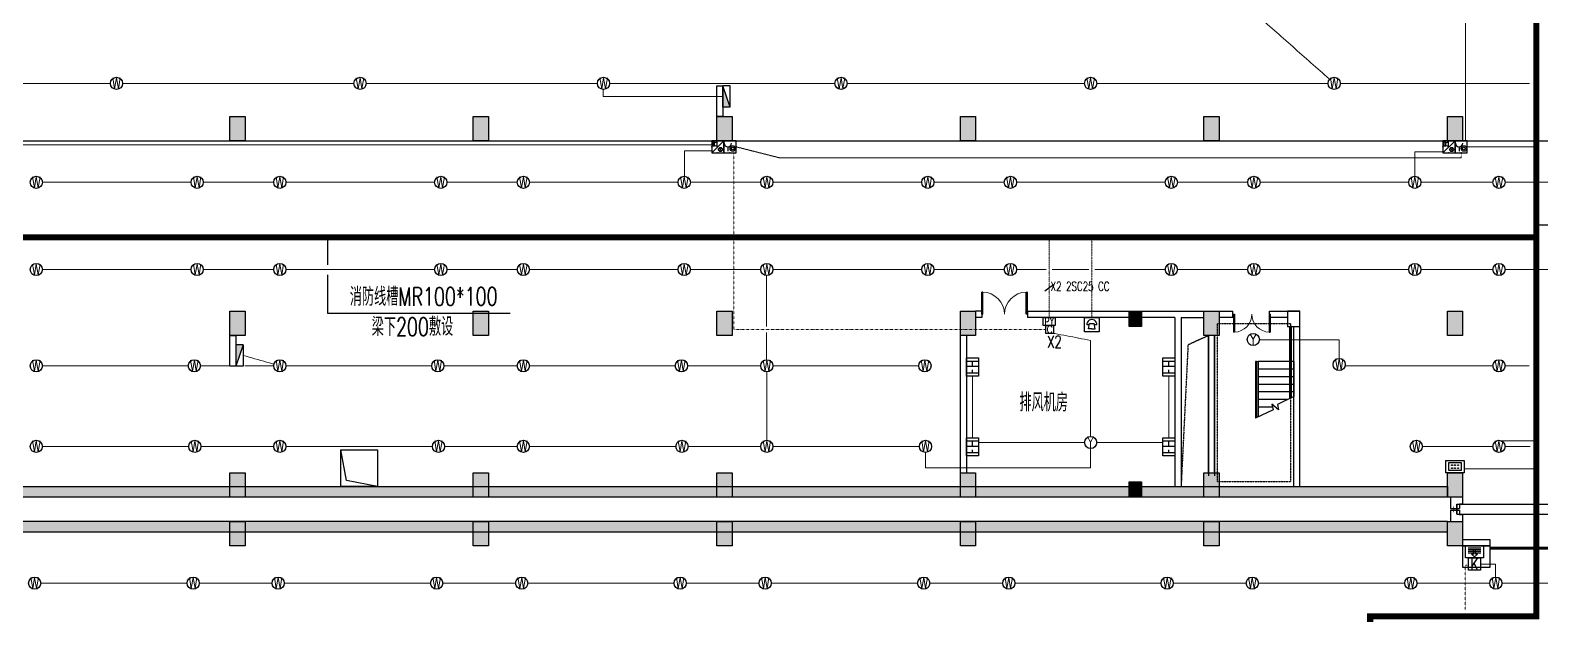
# Model space of a CAD drawing. Extents: x -1348811 to 123514, y -640545 to 749356.
# Drawn here: x -576874 to -527251, y -132124 to -112932 of the extents above; entities that cross this region are included whole.
import ezdxf
from ezdxf.enums import TextEntityAlignment as Align

# ---------------------------------------------------------------- set-up
doc = ezdxf.new("R2010")
doc.units = 0
doc.header["$LTSCALE"] = 10
doc.header["$MEASUREMENT"] = 0
for name, pattern in [('8.17_for siteplandwg$0$DASH', [0.35, 0.25, -0.1]), ('ACAD_ISO11W100', [33.5, 12, -3, 12, -3, 0.5, -3]), ('DASH', [0.35, 0.25, -0.1]), ('DASHDOT', [25.4, 12.7, -6.35, 0, -6.35]), ('DASHED', [0.75, 0.5, -0.25]), ('DIVIDE2', [0.625, 0.25, -0.125, 0, -0.125, 0, -0.125]), ('常规', [20, 10, 0, 10])]:
    doc.linetypes.add(name, pattern=pattern)
doc.layers.get('0').update_dxf_attribs({"linetype": 'CONTINUOUS'})
for name, color, linetype in [('COLU', 1, 'CONTINUOUS'), ('COLU_HATCH', 252, 'CONTINUOUS'), ('jlq', 1, 'CONTINUOUS'), ('JPS-WALL', 7, 'CONTINUOUS'), ('JPS-XHS', 7, 'CONTINUOUS'), ('PUB_HATCH', 9, 'CONTINUOUS'), ('RD-equip', 3, 'CONTINUOUS'), ('RD-Text', 4, 'CONTINUOUS'), ('STAIR', 9, 'CONTINUOUS'), ('STAIRS', 9, 'CONTINUOUS'), ('TEXT', 7, 'CONTINUOUS'), ('wall', 8, 'CONTINUOUS'), ('WINDOW', 4, 'CONTINUOUS'), ('大空间线缆层', 1, 'CONTINUOUS'), ('排水设施', 163, 'CONTINUOUS')]:
    doc.layers.add(name, color=color, linetype=linetype)
doc.layers.add('RD-Line', color=2, linetype='常规', lineweight=0)
doc.styles.add('_TEL_DIM', font='SIMPLEX', dxfattribs={"width": 0.8, "height": 3.5, "bigfont": 'HZTXT'})
doc.styles.add('FS1', font='txt4.shx', dxfattribs={"width": 0.8, "bigfont": 'fstxt.shx'})
doc.styles.add('FS2', font='tjromans.shx', dxfattribs={"width": 0.8, "bigfont": 'tjhztxt.shx'})
doc.styles.get("Standard").update_dxf_attribs({"font": 'GBENOR', "bigfont": 'GBCBIG'})
doc.linetypes.add('HD', pattern='A,3.5,-0.1,["HD",_TEL_DIM,S=0.07,R=0,X=0,Y=-0.1],-0.52', length=4.12)

# ---------------------------------------------------------------- blocks, each defined once
blk = doc.blocks.new('zw')
at = {"layer": 'COLU_HATCH'}
for points in [[(23950, -77200), (24450, -77200), (24450, -78000), (23950, -78000)], [(31950, -77200), (32450, -77200), (32450, -78000), (31950, -78000)], [(39950, -77200), (40450, -77200), (40450, -78000), (39950, -78000)], [(47950, -77200), (48450, -77200), (48450, -78000), (47950, -78000)], [(55950, -77200), (56450, -77200), (56450, -78000), (55950, -78000)], [(63950, -77200), (64450, -77200), (64450, -78000), (63950, -78000)], [(23950, -83600), (24450, -83600), (24450, -84400), (23950, -84400)], [(31950, -83600), (32450, -83600), (32450, -84400), (31950, -84400)], [(39950, -83600), (40450, -83600), (40450, -84400), (39950, -84400)], [(47950, -83600), (48450, -83600), (48450, -84400), (47950, -84400)], [(53500, -83600), (53900, -83600), (53900, -84100), (53500, -84100)], [(55950, -83600), (56450, -83600), (56450, -84400), (55950, -84400)], [(63950, -83600), (64450, -83600), (64450, -84400), (63950, -84400)], [(23950, -88900), (24450, -88900), (24450, -89700), (23950, -89700)], [(31950, -88900), (32450, -88900), (32450, -89700), (31950, -89700)], [(39950, -88900), (40450, -88900), (40450, -89700), (39950, -89700)], [(47950, -88900), (48450, -88900), (48450, -89700), (47950, -89700)], [(53500, -89200), (53900, -89200), (53900, -89700), (53500, -89700)], [(55950, -88900), (56450, -88900), (56450, -89700), (55950, -89700)], [(63950, -88900), (64450, -88900), (64450, -89700), (63950, -89700)], [(23950, -90500), (24450, -90500), (24450, -91300), (23950, -91300)], [(31950, -90500), (32450, -90500), (32450, -91300), (31950, -91300)], [(39950, -90500), (40450, -90500), (40450, -91300), (39950, -91300)], [(47950, -90500), (48450, -90500), (48450, -91300), (47950, -91300)], [(55950, -90500), (56450, -90500), (56450, -91300), (55950, -91300)], [(63950, -90500), (64450, -90500), (64450, -91300), (63950, -91300)]]:
    blk.add_hatch(color=256, dxfattribs=at).paths.add_polyline_path(points)
at = {"layer": 'COLU'}
for points in [[(23950, -77200), (24450, -77200), (24450, -78000), (23950, -78000)], [(31950, -77200), (32450, -77200), (32450, -78000), (31950, -78000)], [(39950, -77200), (40450, -77200), (40450, -78000), (39950, -78000)], [(47950, -77200), (48450, -77200), (48450, -78000), (47950, -78000)], [(55950, -77200), (56450, -77200), (56450, -78000), (55950, -78000)], [(63950, -77200), (64450, -77200), (64450, -78000), (63950, -78000)], [(23950, -83600), (24450, -83600), (24450, -84400), (23950, -84400)], [(31950, -83600), (32450, -83600), (32450, -84400), (31950, -84400)], [(39950, -83600), (40450, -83600), (40450, -84400), (39950, -84400)], [(47950, -83600), (48450, -83600), (48450, -84400), (47950, -84400)], [(53500, -83600), (53900, -83600), (53900, -84100), (53500, -84100)], [(55950, -83600), (56450, -83600), (56450, -84400), (55950, -84400)], [(63950, -83600), (64450, -83600), (64450, -84400), (63950, -84400)], [(23950, -88900), (24450, -88900), (24450, -89700), (23950, -89700)], [(31950, -88900), (32450, -88900), (32450, -89700), (31950, -89700)], [(39950, -88900), (40450, -88900), (40450, -89700), (39950, -89700)], [(47950, -88900), (48450, -88900), (48450, -89700), (47950, -89700)], [(53500, -89200), (53900, -89200), (53900, -89700), (53500, -89700)], [(55950, -88900), (56450, -88900), (56450, -89700), (55950, -89700)], [(63950, -88900), (64450, -88900), (64450, -89700), (63950, -89700)], [(23950, -90500), (24450, -90500), (24450, -91300), (23950, -91300)], [(31950, -90500), (32450, -90500), (32450, -91300), (31950, -91300)], [(39950, -90500), (40450, -90500), (40450, -91300), (39950, -91300)], [(47950, -90500), (48450, -90500), (48450, -91300), (47950, -91300)], [(55950, -90500), (56450, -90500), (56450, -91300), (55950, -91300)], [(63950, -90500), (64450, -90500), (64450, -91300), (63950, -91300)]]:
    blk.add_lwpolyline(points, close=True, dxfattribs=at)
blk = doc.blocks.new('jlqq')
at = {"layer": 'PUB_HATCH'}
for points in [[(1505, -76271), (1155, -76271), (1155, -96915), (65105, -96915), (65105, -96565), (1505, -96565)], [(65105, -97715), (1155, -97715), (1155, -103515), (1155, -140248), (1505, -140248), (1505, -98065), (65105, -98065)]]:
    blk.add_hatch(color=256, dxfattribs=at).paths.add_polyline_path(points)
at = {"layer": 'jlq'}
for p, q in [((1505, -96565), (65105, -96565)), ((65105, -96565), (65105, -96915)), ((65105, -96915), (1155, -96915)), ((65205, -96915), (65205, -97290)), ((65505, -97140), (65605, -97140)), ((65505, -97140), (65505, -97290)), ((65605, -96915), (65605, -97140)), ((65105, -97715), (1155, -97715)), ((65105, -98065), (65105, -97715)), ((65205, -97290), (65505, -97290)), ((65205, -97340), (65505, -97340)), ((65205, -97340), (65205, -97715)), ((65505, -97340), (65505, -97490)), ((65505, -97490), (65605, -97490)), ((65605, -97490), (65605, -97715)), ((65105, -98065), (1505, -98065))]:
    blk.add_line(p, q, dxfattribs=at)
blk = doc.blocks.new('A$C00D673E7')
at = {"layer": '排水设施'}
blk.add_lwpolyline([(0, 0), (1200, 0), (1200, 1200), (0, 1200)], close=True, dxfattribs=at)
blk.add_lwpolyline([(1200, 1200), (189, 1005), (0, 0)], dxfattribs=at)
blk = doc.blocks.new('$DorLib2D$00000002')
for p, q in [((-0.5, 0), (-0.5, 0.4875)), ((-0.475, 0.4875), (-0.5, 0.4875)), ((-0.475, 0), (-0.475, 0.4875)), ((0.475, 0), (0.475, 0.4875)), ((0.475, 0.4875), (0.5, 0.4875)), ((0.5, 0), (0.5, 0.4875)), ((-0.5, 0), (-0.475, 0)), ((0.5, 0), (0.475, 0))]:
    blk.add_line(p, q)
at = {"lineweight": 13}
for centre, start, end in [((-0.4875, 0), 0, 88.53072), ((0.4875, 0), 91.46928, 180)]:
    blk.add_arc(centre, 0.4875, start, end, dxfattribs=at)
blk = doc.blocks.new('WG')
at = {"layer": 'RD-equip'}
blk.add_circle((0, 0), 200, dxfattribs=at)
at = {"layer": 'RD-equip', "color": 4, "style": 'FS1', "width": 0.8}
blk.add_attdef('消防', text='', height=360, dxfattribs=at).set_placement((0, 0), align=Align.MIDDLE)
blk = doc.blocks.new('WWWW')
at = {"layer": 'RD-equip'}
blk.add_blockref('WG', (0, 0), dxfattribs=at).add_auto_attribs({'消防': 'W'})
blk = doc.blocks.new('FHJL')
at = {"layer": 'RD-equip', "color": 4}
for p, q in [((-212, 331), (210, 331)), ((-212, 274), (210, 274)), ((-212, 221), (210, 221)), ((-212, 168), (210, 168)), ((-97, 120), (-31, 120)), ((0, 43), (-97, 120)), ((-31, 120), (-31, 293)), ((0, 43), (97, 120)), ((31, 120), (31, 293)), ((97, 120), (31, 120))]:
    blk.add_line(p, q, dxfattribs=at)
at = {"layer": 'RD-equip'}
blk.add_lwpolyline([(300, 400), (300, 0), (-300, 0), (-300, 400)], close=True, dxfattribs=at)
blk = doc.blocks.new('daadfadada')
at = {"layer": 'RD-equip'}
blk.add_lwpolyline([(-300, 600), (300, 600), (300, 0), (-300, 0)], close=True, dxfattribs=at)
at = {"layer": 'RD-equip', "color": 4, "style": 'FS1', "width": 0.8}
blk.add_attdef('M', text='', height=600, dxfattribs=at).set_placement((0, 300), align=Align.MIDDLE)
blk = doc.blocks.new('yy')
at = {"layer": 'RD-equip'}
blk.add_circle((0, 0), 200, dxfattribs=at)
at = {"layer": 'RD-equip', "color": 4, "style": 'FS1', "width": 0.8}
blk.add_attdef('Y', text='', height=360, dxfattribs=at).set_placement((0, 0), align=Align.MIDDLE)
blk = doc.blocks.new('YYYY')
at = {"layer": 'RD-equip'}
blk.add_blockref('yy', (0, 0), dxfattribs=at).add_auto_attribs({'Y': 'Y'})
blk = doc.blocks.new('KZMK')
at = {"layer": 'RD-equip'}
blk.add_lwpolyline([(-200, 400), (200, 400), (200, 0), (-200, 0)], close=True, dxfattribs=at)
at = {"layer": 'RD-equip', "color": 4, "style": 'FS1', "width": 0.8}
blk.add_attdef('C', text='', height=400, dxfattribs=at).set_placement((0, 200), align=Align.MIDDLE)
blk = doc.blocks.new('$equip$00001636')
for p, q in [((0.5, 0), (-0.5, 0)), ((0.5, 0), (-0.5, -1)), ((-0.5, 0), (-0.5, -1)), ((0.5, -1), (0.5, 0)), ((-0.5, -1), (0.5, -1)), ((-0.42, -0.13, 0), (-0.42, -0.43, 0)), ((-0.27, -0.13, 0), (-0.42, -0.13, 0)), ((-0.42, -0.43, 0), (-0.27, -0.43, 0)), ((-0.27, -0.18, 0), (-0.07, -0.08, 0)), ((-0.27, -0.43, 0), (-0.27, -0.13, 0)), ((-0.07, -0.48, 0), (-0.27, -0.38, 0)), ((-0.07, -0.08, 0), (-0.07, -0.48, 0)), ((0.11, -0.6), (0.34, -0.84)), ((0.11, -0.84), (0.34, -0.6))]:
    blk.add_line(p, q)
blk.add_circle((0.22, -0.72), 0.169)
for p in [(0, 0), (-0.5, -0.5), (0, -1), (0.5, -0.5)]:
    blk.add_point(p)
at = {"flags": 9}
blk.add_attdef('A', (0, 0), '', height=0.00002, dxfattribs=at)
blk.add_attdef('B', text='', height=0.4, dxfattribs=at).set_placement((0.88, -0.7), align=Align.MIDDLE_CENTER)
blk = doc.blocks.new('$equip$00001630')
for p, q in [((-0.5, 0), (-0.5, -1)), ((0.5, 0), (-0.5, 0)), ((0.5, -1), (0.5, 0)), ((-0.5, -1), (0.5, -1)), ((-0.17, -0.5), (-0.17, -0.85))]:
    blk.add_line(p, q)
for radius in [0.226, 0.113]:
    blk.add_circle((0.23, -0.64), radius)
blk.add_arc((-0.17, -0.2), 0.3, 180, 0)
for p in [(0, 0), (-0.5, -0.5), (0, -1), (0.5, -0.5)]:
    blk.add_point(p)
at = {"flags": 9}
blk.add_attdef('A', (0, 0), '', height=0.00002, dxfattribs=at)
blk.add_attdef('B', text='', height=0.4, dxfattribs=at).set_placement((0.88, -0.7), align=Align.MIDDLE_CENTER)
blk = doc.blocks.new('DXHS')
at = {"layer": 'JPS-XHS'}
blk.add_hatch(color=256, dxfattribs=at).paths.add_polyline_path([(-350, 240), (-350, 0), (350, 0)])
at = {"layer": 'JPS-XHS', "linetype": 'Continuous'}
for p, q in [((-350, 240), (-350, 0)), ((-350, 240), (350, 240)), ((-350, 0), (350, 0)), ((350, 240), (350, 0))]:
    blk.add_line(p, q, dxfattribs=at)
at = {"layer": 'JPS-XHS'}
blk.add_line((-350, 240), (350, 0), dxfattribs=at)
blk = doc.blocks.new('adfarq2daasdfwqdf')
at = {"color": 4}
for p, q in [((-73, 0), (-139, 0)), ((-94, -112), (-67, 29)), ((-67, 29), (62, 29)), ((94, -112), (62, 29)), ((139, 0), (71, 0)), ((0, -112), (-94, -112)), ((0, -112), (94, -112))]:
    blk.add_line(p, q, dxfattribs=at)
blk.add_ellipse((0, 0), major_axis=(98.3, 98.3), ratio=1, start_param=5.497787, end_param=8.63938, dxfattribs=at)
at = {"layer": 'RD-equip'}
blk.add_lwpolyline([(-201, 200), (199, 200), (199, -200), (-201, -200)], close=True, dxfattribs=at)
blk = doc.blocks.new('dafsdgdgdfgh')
at = {"layer": 'RD-equip'}
blk.add_lwpolyline([(300, 400), (300, 0), (-300, 0), (-300, 400)], close=True, dxfattribs=at)
at = {"layer": 'RD-Text'}
for points in [[(200, 333), (200, 67), (-200, 67), (-200, 333)], [(-113, 257), (-87, 257), (-87, 237), (-113, 237)], [(-113, 163), (-87, 163), (-87, 143), (-113, 143)], [(-13, 257), (13, 257), (13, 237), (-13, 237)], [(-13, 163), (13, 163), (13, 143), (-13, 143)], [(87, 257), (113, 257), (113, 237), (87, 237)], [(87, 163), (113, 163), (113, 143), (87, 143)]]:
    blk.add_lwpolyline(points, close=True, dxfattribs=at)

msp = doc.modelspace()

# ---------------------------------------------------------------- linework, layer by layer
at = {"linetype": 'DASH'}
msp.add_lwpolyline([(-537867.7, -122559.4), (-535467.7, -122559.4), (-535467.7, -127759.4), (-537867.7, -127759.4)], close=True, dxfattribs=at)
at = {"layer": 'COLU'}
msp.add_lwpolyline([(-535567.7, -122659.4), (-535167.7, -122659.4), (-535167.7, -122159.4), (-535567.7, -122159.4)], close=True, dxfattribs=at)
at = {"layer": 'JPS-WALL'}
for points in [[(-554117.7, -114759.4), (-554117.7, -115759.4), (-554317.7, -115759.4), (-554317.7, -114759.4)], [(-570117.7, -122959.4), (-570117.7, -123959.4), (-570317.7, -123959.4), (-570317.7, -122959.4)]]:
    msp.add_lwpolyline(points, close=True, dxfattribs=at)
at = {"layer": 'RD-equip'}
for points in [[(-543602.9, -122359.4), (-543203.2, -122359.4), (-543203.2, -122626.1), (-543602.9, -122626.1)], [(-546117.7, -124287), (-546117.7, -123687.4), (-545717.7, -123687.4), (-545717.7, -124287)], [(-539667.7, -124287), (-539667.7, -123687.4), (-539267.7, -123687.4), (-539267.7, -124287)], [(-546117.7, -126910.4), (-546117.7, -126310.9), (-545717.7, -126310.9), (-545717.7, -126910.4)], [(-539667.7, -126910.4), (-539667.7, -126310.9), (-539267.7, -126310.9), (-539267.7, -126910.4)]]:
    msp.add_lwpolyline(points, close=True, dxfattribs=at)
at = {"layer": 'RD-Line', "color": 1, "linetype": 'ACAD_ISO11W100', "ltscale": 0.05}
for p, q in [((-529722.7, -116559.4), (-529722.7, -96759.4)), ((-554486.7, -116694.7), (-577667.7, -116694.7)), ((-552268, -117118.1), (-553686.8, -116759.4)), ((-529667.7, -116759.4), (-527399, -116759.4)), ((-529867.7, -117118.1), (-552268, -117118.1))]:
    msp.add_line(p, q, dxfattribs=at)
at = {"layer": 'RD-Line'}
for p, q in [((-536524.4, -112474.4), (-534188.5, -114543.7)), ((-574238.8, -114676.4), (-581788.8, -114676.4)), ((-566238.8, -114676.4), (-573838.8, -114676.4)), ((-558238.8, -114676.4), (-565838.8, -114676.4)), ((-558048.6, -114876.1), (-558048.6, -115109.4)), ((-554117.7, -115109.4), (-558048.6, -115109.4)), ((-550438.8, -114676.4), (-557838.8, -114676.4)), ((-542238.8, -114676.4), (-550038.8, -114676.4)), ((-534238.8, -114676.4), (-541838.8, -114676.4)), ((-527621.1, -114676.4), (-533838.8, -114676.4)), ((-554486.7, -116896.6), (-555385.8, -116896.6)), ((-555385.8, -117725), (-555385.8, -116896.6)), ((-530467.6, -116926.6), (-531384.6, -116926.6)), ((-531384.6, -117725.1), (-531384.6, -116926.6)), ((-576474.1, -117925), (-571588.3, -117925)), ((-571188.3, -117925), (-568874.1, -117925)), ((-568474.1, -117925), (-563588.3, -117925)), ((-563188.3, -117925), (-560874.1, -117925)), ((-560474.1, -117925), (-555588.3, -117925)), ((-555188.3, -117925), (-552874.1, -117925)), ((-552474.1, -117925), (-547588.3, -117925)), ((-547188.3, -117925), (-544874.1, -117925)), ((-544474.1, -117925), (-539588.3, -117925)), ((-539188.3, -117925), (-536874.1, -117925)), ((-536474.1, -117925), (-533075, -117925)), ((-533075, -117925), (-531588.3, -117925)), ((-531188.3, -117925), (-530065.6, -117925)), ((-530065.6, -117925), (-528824.1, -117925)), ((-528424.1, -117925), (-523538.3, -117925)), ((-571588.3, -120788.2), (-576474.1, -120788.2)), ((-568874.1, -120788.2), (-571188.3, -120788.2)), ((-563588.3, -120788.2), (-568474.1, -120788.2)), ((-560874.1, -120788.2), (-563188.3, -120788.2)), ((-555588.3, -120788.2), (-560474.1, -120788.2)), ((-552874.1, -120788.2), (-555188.3, -120788.2)), ((-552687.8, -122656.3), (-552687.8, -120987.8)), ((-547588.3, -120788.2), (-552474.1, -120788.2)), ((-544874.1, -120788.2), (-547188.3, -120788.2)), ((-543503.1, -120788.2), (-544474.1, -120788.2)), ((-542100.9, -120788.2), (-543303.1, -120788.2)), ((-539588.3, -120788.2), (-541900.9, -120788.2)), ((-536874.1, -120788.2), (-539188.3, -120788.2)), ((-531588.3, -120788.2), (-536474.1, -120788.2)), ((-530065.6, -120788.2), (-531188.3, -120788.2)), ((-528824.1, -120788.2), (-530065.6, -120788.2)), ((-523538.3, -120788.2), (-528424.1, -120788.2)), ((-552687.8, -123750.2), (-552687.8, -122856.3)), ((-542038.4, -123114.5), (-543254.2, -122886.5)), ((-542038.4, -126266.8), (-542038.4, -123114.5)), ((-536495.9, -123098.4), (-533875.1, -123098.4)), ((-533875.1, -123705), (-533875.1, -123098.4)), ((-576474.1, -123949.7), (-571682.5, -123949.7)), ((-571282.5, -123949.7), (-570158.3, -123949.7)), ((-569877.7, -123609.4), (-568866.6, -123895.3)), ((-569818.9, -123949.7), (-568874.1, -123949.7)), ((-568474.1, -123949.7), (-563682.5, -123949.7)), ((-563282.5, -123949.7), (-560874.1, -123949.7)), ((-560474.1, -123949.7), (-555682.5, -123949.7)), ((-555282.5, -123949.7), (-552874.1, -123949.7)), ((-552474.1, -123949.7), (-547682.5, -123949.7)), ((-533677, -123949.7), (-533080.1, -123949.7)), ((-533080.1, -123949.7), (-530065.6, -123949.7)), ((-530065.6, -123949.7), (-528824.1, -123949.7)), ((-528424.1, -123949.7), (-527636.7, -123949.7)), ((-552674.3, -126395), (-552674.3, -124149.7)), ((-545917.7, -126310.9), (-545917.7, -124287)), ((-539467.7, -126310.9), (-539467.7, -124287)), ((-542238.4, -126466.8), (-545717.7, -126466.8)), ((-541838.4, -126466.8), (-539667.7, -126466.8)), ((-528550.2, -126409.2), (-527399, -126409.2)), ((-576474.1, -126595), (-571664, -126595)), ((-571264, -126595), (-568874.1, -126595)), ((-568474.1, -126595), (-563664, -126595)), ((-563264, -126595), (-560874.1, -126595)), ((-560474.1, -126595), (-555664, -126595)), ((-555264, -126595), (-552874.1, -126595)), ((-552474.1, -126595), (-547664, -126595)), ((-547466.7, -126795), (-547466.7, -127294.4)), ((-542040.3, -126666.8), (-542040.3, -127294.4)), ((-530065.6, -126595), (-531139.3, -126595)), ((-528824.1, -126595), (-530065.6, -126595)), ((-527603.3, -126595), (-528424.1, -126595)), ((-547466.7, -127294.4), (-542040.3, -127294.4)), ((-529229.5, -130459.4), (-528737.4, -130459.4)), ((-528737.4, -130885), (-528737.4, -130459.4)), ((-576528.1, -131084.8), (-571722.1, -131084.8)), ((-571322.1, -131084.8), (-568928.1, -131084.8)), ((-568528.1, -131084.8), (-563722.1, -131084.8)), ((-563322.1, -131084.8), (-560928.1, -131084.8)), ((-560528.1, -131084.8), (-555722.1, -131084.8)), ((-555322.1, -131084.8), (-552928.1, -131084.8)), ((-552528.1, -131084.8), (-547722.1, -131084.8)), ((-547322.1, -131084.8), (-544928.1, -131084.8)), ((-544528.1, -131084.8), (-539722.1, -131084.8)), ((-539322.1, -131084.8), (-536928.1, -131084.8)), ((-536528.1, -131084.8), (-533122.2, -131084.8)), ((-533122.2, -131084.8), (-531722.1, -131084.8)), ((-531322.1, -131084.8), (-529631, -131084.8)), ((-529631, -131084.8), (-528928.1, -131084.8)), ((-528528.1, -131084.8), (-527672.7, -131084.8)), ((-527672.7, -131084.8), (-526296.5, -131084.8))]:
    msp.add_line(p, q, dxfattribs=at)
at = {"layer": 'RD-Line', "color": 1, "linetype": 'DASHDOT', "ltscale": 0.04}
for p, q in [((-553761.8, -116959.4), (-553761.8, -122756.3)), ((-529867.7, -116959.4), (-529867.7, -117118.1)), ((-543514.6, -122756.3), (-553761.8, -122756.3)), ((-529731, -131946.4), (-529731, -130500.5))]:
    msp.add_line(p, q, dxfattribs=at)
at = {"layer": 'RD-Line', "color": 1, "linetype": 'DIVIDE2', "ltscale": 1.2}
msp.add_line((-543403.1, -122359.4), (-543403.1, -119733.3), dxfattribs=at)
at = {"layer": 'RD-Line', "linetype": '8.17_for siteplandwg$0$DASH'}
msp.add_line((-542000.9, -119733.3), (-542000.9, -122359.4), dxfattribs=at)
at = {"layer": 'RD-Line', "linetype": 'HD', "ltscale": 0.4}
msp.add_line((-529767.7, -127329.4), (-527399, -127329.4), dxfattribs=at)
at = {"layer": 'RD-Line', "color": 1, "linetype": 'DASHDOT', "ltscale": 0.05}
msp.add_line((-529629.5, -130500.5), (-529731, -130500.5), dxfattribs=at)
at = {"layer": 'RD-Line', "linetype": 'DASHED', "ltscale": 0.8, "const_width": 200}
for points in [[(-593371.5, -237095.8), (-593371.5, -219010.5), (-532856, -219010.5), (-532856, -132177.4), (-527399, -132177.4), (-527399, -22477.7)], [(-527399, -119733.3), (-585166.4, -119733.3)]]:
    msp.add_lwpolyline(points, dxfattribs=at)
at = {"layer": 'RD-Text'}
for p, q in [((-527412.8, -119316.4), (-521475.4, -119316.4)), ((-567104.4, -119733.3), (-567104.4, -120634.3)), ((-567104.4, -120959.9), (-567104.4, -122217.7)), ((-543262.6, -121291.7), (-543543.5, -121498.3)), ((-567104.4, -122217.7), (-561108.5, -122217.7))]:
    msp.add_line(p, q, dxfattribs=at)
at = {"layer": 'STAIR'}
for p, q in [((-585817.7, -116559.4), (-511752, -116559.4)), ((-535492.7, -125016), (-535492.7, -122659.4)), ((-535442.7, -124991), (-535442.7, -122659.4)), ((-536617.7, -123809.4), (-536617.7, -125665.3)), ((-536592.7, -123809.4), (-536617.7, -123809.4)), ((-536592.7, -123809.4), (-536532.7, -123809.4)), ((-536592.7, -123809.4), (-536592.7, -125653.9)), ((-535492.7, -123809.4), (-536532.7, -123809.4)), ((-536532.7, -123809.4), (-536532.7, -125626.4)), ((-535367.7, -123809.4), (-535442.7, -123809.4)), ((-535367.7, -123809.4), (-535367.7, -124953.5)), ((-536592.7, -124059.4), (-536617.7, -124059.4)), ((-536592.7, -124309.4), (-536617.7, -124309.4)), ((-535492.7, -124059.4), (-536532.7, -124059.4)), ((-535492.7, -124309.4), (-536532.7, -124309.4)), ((-535367.7, -124059.4), (-535442.7, -124059.4)), ((-535367.7, -124309.4), (-535442.7, -124309.4)), ((-536592.7, -124559.4), (-536617.7, -124559.4)), ((-536592.7, -124809.4), (-536617.7, -124809.4)), ((-535492.7, -124559.4), (-536532.7, -124559.4)), ((-535492.7, -124809.4), (-536532.7, -124809.4)), ((-535367.7, -124953.5), (-535897.7, -125218.5)), ((-535367.7, -124559.4), (-535442.7, -124559.4)), ((-535367.7, -124809.4), (-535442.7, -124809.4)), ((-536592.7, -125059.4), (-536617.7, -125059.4)), ((-536592.7, -125309.4), (-536617.7, -125309.4)), ((-536044.8, -125391.4), (-536617.7, -125665.3)), ((-535579.5, -125059.4), (-536532.7, -125059.4)), ((-536061.6, -125309.4), (-536532.7, -125309.4)), ((-535861.9, -125393.4), (-536082.2, -125208.4)), ((-536082.2, -125208.4), (-536044.8, -125391.4)), ((-535897.7, -125218.5), (-535861.9, -125393.4))]:
    msp.add_line(p, q, dxfattribs=at)
at = {"layer": 'STAIRS'}
for p, q in [((-530007.7, -128494.4, 0), (-529992.7, -128494.4, 0)), ((-530007.7, -128824.4, 0), (-530007.7, -128494.4, 0)), ((-529992.7, -128494.4, 0), (-522127.6, -128494.4, 0)), ((-529992.7, -128824.4, 0), (-529992.7, -128494.4, 0)), ((-530007.7, -128824.4, 0), (-529992.7, -128824.4, 0)), ((-529992.7, -128824.4, 0), (-522127.6, -128824.4, 0))]:
    msp.add_line(p, q, dxfattribs=at)
at = {"layer": 'STAIRS', "linetype": 'DASH'}
msp.add_lwpolyline([(-538167.7, -122959.4), (-538839.5, -123263.5), (-539067.7, -127909.4)], dxfattribs=at)
at = {"layer": 'STAIRS', "const_width": 30, "elevation": 0}
msp.add_lwpolyline([(-530122.7, -128559.4), (-530122.7, -128759.4)], dxfattribs=at)
at = {"layer": 'STAIRS'}
msp.add_lwpolyline([(-529817.7, -130559.4), (-528917.7, -130559.4), (-528917.7, -129859.4), (-529817.7, -129859.4)], close=True, dxfattribs=at)
at = {"layer": 'wall', "linetype": 'ByBlock'}
for p, q in [((-545617.7, -122159.4), (-545817.7, -122159.4)), ((-545617.7, -122359.4), (-545817.7, -122359.4)), ((-545617.7, -122159.4), (-545617.7, -122359.4)), ((-544117.7, -122159.4), (-538317.7, -122159.4)), ((-544117.7, -122159.4), (-544117.7, -122359.4)), ((-539267.7, -122359.4), (-544117.7, -122359.4)), ((-539267.7, -122359.4), (-539267.7, -127909.4)), ((-539067.7, -122359.4), (-539067.7, -127909.4)), ((-539067.7, -122359.4), (-538317.7, -122359.4)), ((-537817.7, -122159.4), (-537367.7, -122159.4)), ((-537367.7, -122359.4), (-537817.7, -122359.4)), ((-537367.7, -122359.4), (-537367.7, -122159.4)), ((-536167.7, -122359.4), (-536167.7, -122159.4)), ((-536167.7, -122159.4), (-535167.7, -122159.4)), ((-535567.7, -122359.4), (-536167.7, -122359.4)), ((-535167.7, -127909.4), (-535167.7, -122159.4)), ((-546317.7, -127459.4), (-546317.7, -122959.4)), ((-546117.7, -122959.4), (-546117.7, -127459.4)), ((-538167.7, -122959.4), (-538167.7, -127559.4)), ((-538167.7, -127459.4), (-538167.7, -122959.4)), ((-537967.7, -122959.4), (-537967.7, -127559.4)), ((-537967.7, -127459.4), (-537967.7, -122959.4)), ((-535367.7, -127909.4), (-535367.7, -122659.4)), ((-528917.7, -129659.4), (-529817.7, -129659.4)), ((-529817.7, -129859.4), (-528917.7, -129859.4)), ((-528917.7, -129859.4), (-528917.7, -129659.4))]:
    msp.add_line(p, q, dxfattribs=at)
at = {"layer": 'WINDOW', "linetype": 'DASH', "ltscale": 2, "const_width": 100}
msp.add_lwpolyline([(-523217.7, -129940.1), (-528917.7, -129940.1)], dxfattribs=at)

# ---------------------------------------------------------------- block references
at = {"xscale": 0.9999, "yscale": 0.9999, "zscale": 0.9999}
msp.add_blockref('dafsdgdgdfgh', (-530067.7, -127459.4), dxfattribs=at)
at = {"layer": 'COLU'}
msp.add_blockref('zw', (-594267.7, -38559.4), dxfattribs=at)
at = {"layer": 'jlq'}
msp.add_blockref('jlqq', (-595422.9, -31344.6), dxfattribs=at)
at = {"layer": 'JPS-XHS', "xscale": -1, "rotation": 270}
msp.add_blockref('DXHS', (-554117.7, -115109.4), dxfattribs=at)
at = {"layer": 'JPS-XHS', "rotation": 270}
msp.add_blockref('DXHS', (-570117.7, -123609.4), dxfattribs=at)
at = {"layer": 'RD-equip'}
for name, p in [('WWWW', (-574038.8, -114676.4)), ('WWWW', (-566038.8, -114676.4)), ('WWWW', (-558038.8, -114676.4)), ('WWWW', (-550238.8, -114676.4)), ('WWWW', (-542038.8, -114676.4)), ('WWWW', (-534038.8, -114676.4)), ('WWWW', (-576674.1, -117925)), ('WWWW', (-571388.3, -117925)), ('WWWW', (-568674.1, -117925)), ('WWWW', (-563388.3, -117925)), ('WWWW', (-560674.1, -117925)), ('WWWW', (-555388.3, -117925)), ('WWWW', (-552674.1, -117925)), ('WWWW', (-547388.3, -117925)), ('WWWW', (-544674.1, -117925)), ('WWWW', (-539388.3, -117925)), ('WWWW', (-536674.1, -117925)), ('WWWW', (-531388.3, -117925)), ('WWWW', (-528624.1, -117925)), ('WWWW', (-576674.1, -120788.2)), ('WWWW', (-571388.3, -120788.2)), ('WWWW', (-568674.1, -120788.2)), ('WWWW', (-563388.3, -120788.2)), ('WWWW', (-560674.1, -120788.2)), ('WWWW', (-555388.3, -120788.2)), ('WWWW', (-552674.1, -120788.2)), ('WWWW', (-547388.3, -120788.2)), ('WWWW', (-544674.1, -120788.2)), ('WWWW', (-539388.3, -120788.2)), ('WWWW', (-536674.1, -120788.2)), ('WWWW', (-531388.3, -120788.2)), ('WWWW', (-528624.1, -120788.2)), ('YYYY', (-536695.7, -123088.1)), ('WWWW', (-576674.1, -123949.7)), ('WWWW', (-571482.5, -123949.7)), ('WWWW', (-568674.1, -123949.7)), ('WWWW', (-563482.5, -123949.7)), ('WWWW', (-560674.1, -123949.7)), ('WWWW', (-555482.5, -123949.7)), ('WWWW', (-552674.1, -123949.7)), ('WWWW', (-547482.5, -123949.7)), ('WWWW', (-533871.9, -123904.9)), ('WWWW', (-528624.1, -123949.7)), ('WWWW', (-576674.1, -126595)), ('WWWW', (-571464, -126595)), ('WWWW', (-568674.1, -126595)), ('WWWW', (-563464, -126595)), ('WWWW', (-560674.1, -126595)), ('WWWW', (-555464, -126595)), ('WWWW', (-552674.1, -126595)), ('WWWW', (-547464, -126595)), ('YYYY', (-542038.4, -126466.8)), ('WWWW', (-531339.3, -126595)), ('WWWW', (-528624.1, -126595)), ('WWWW', (-576728.1, -131084.8)), ('WWWW', (-571522.1, -131084.8)), ('WWWW', (-568728.1, -131084.8)), ('WWWW', (-563522.1, -131084.8)), ('WWWW', (-560728.1, -131084.8)), ('WWWW', (-555522.1, -131084.8)), ('WWWW', (-552728.1, -131084.8)), ('WWWW', (-547522.1, -131084.8)), ('WWWW', (-544728.1, -131084.8)), ('WWWW', (-539522.1, -131084.8)), ('WWWW', (-536728.1, -131084.8)), ('WWWW', (-531522.1, -131084.8)), ('WWWW', (-528728.1, -131084.8))]:
    msp.add_blockref(name, p, dxfattribs=at)
for name, p, xscale, yscale, zscale in [('$equip$00001636', (-554286.7, -116559.4), 399.9743999999482, 399.9743999999482, 399.9744), ('$equip$00001630', (-553886.8, -116559.4), 399.9743999999482, 399.9743999999482, 399.9744000000001), ('$equip$00001636', (-530267.6, -116559.4), 399.9743999999482, 399.9743999999482, 399.9744), ('$equip$00001630', (-529867.7, -116559.4), 399.9743999999482, 399.9743999999482, 399.9744000000001), ('FHJL', (-529429.5, -130259.4), 1.000005000270903, 1.000005000038072, 1.000005)]:
    msp.add_blockref(name, p, dxfattribs=dict(at, xscale=xscale, yscale=yscale, zscale=zscale))
for name, p, xscale, yscale, zscale, values in [('KZMK', (-543384.4, -122886.5), 0.6510000000707805, 0.6509999999543652, 0.6509999999999999, {'C': 'C'}), ('daadfadada', (-529429.5, -130659.4), 0.6666700001806021, 0.6666699999477714, 0.66667, {'M': 'K'})]:
    msp.add_blockref(name, p, dxfattribs=dict(at, xscale=xscale, yscale=yscale, zscale=zscale)).add_auto_attribs(values)
at = {"layer": 'WINDOW', "linetype": 'ByBlock', "xscale": -1500, "yscale": 1500, "zscale": 1500}
msp.add_blockref('$DorLib2D$00000002', (-544867.7, -122258.3), dxfattribs=at)
at = {"layer": 'WINDOW', "linetype": 'ByBlock', "xscale": 1200, "yscale": 1200, "zscale": 1200, "rotation": 180}
msp.add_blockref('$DorLib2D$00000002', (-536742.7, -122259.4), dxfattribs=at)
at = {"layer": '大空间线缆层', "linetype": '常规', "xscale": 1.200000000000058, "yscale": 1.199999999953434, "zscale": 1.2, "rotation": 0.03429375488022728}
msp.add_blockref('adfarq2daasdfwqdf', (-541999.5, -122599.4), dxfattribs=at)
at = {"layer": '排水设施', "xscale": -1, "rotation": 180}
msp.add_blockref('A$C00D673E7', (-566667.7, -126709.4), dxfattribs=at)

# ---------------------------------------------------------------- texts
at = {"layer": 'RD-equip', "color": 4, "style": 'FS1', "width": 0.7}
msp.add_attdef('PY', text='FHF', height=266.68, dxfattribs=at).set_placement((-543401.1, -122495.5), align=Align.MIDDLE)
for p in [(-545913.5, -123984.3), (-539463.5, -123984.3), (-545913.5, -126607.8), (-539463.5, -126607.8)]:
    msp.add_attdef('FH', text='FHF', height=400, rotation=90, dxfattribs=at).set_placement(p, align=Align.MIDDLE)
at = {"layer": 'RD-Text', "style": 'FS2', "width": 0.7}
for s, p in [('消防线槽MR100*100', (-566375, -121981.7)), ('梁下200敷设', (-565654, -122970.4))]:
    msp.add_text(s, height=600, rotation=0.16112, dxfattribs=at).set_placement(p)
at = {"layer": 'RD-Text', "style": 'FS1', "width": 0.7}
for s, height, p in [('X2 2SC25 CC', 300, (-542385.2, -121341.5)), ('X2', 400, (-543226.2, -123161.8))]:
    msp.add_text(s, height=height, dxfattribs=at).set_placement(p, align=Align.MIDDLE)
at = {"layer": 'TEXT', "style": 'FS2', "width": 0.7}
msp.add_text('排风机房', height=600, rotation=359.83888, dxfattribs=at).set_placement((-544377.8, -125447.3))

doc.saveas('drawing.dxf')
